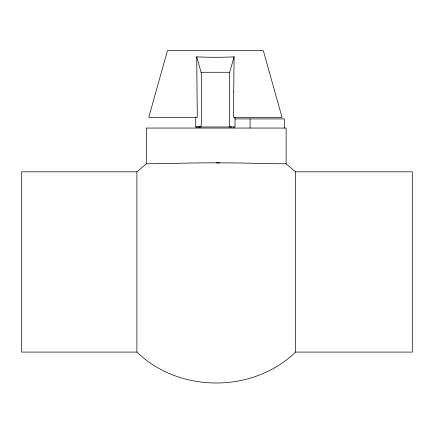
<?xml version="1.0" encoding="UTF-8"?>
<svg xmlns="http://www.w3.org/2000/svg" width="434" height="434" viewBox="0 0 434 434"><rect width="100%" height="100%" fill="white"/><g stroke="black" fill="none" stroke-linecap="round" stroke-linejoin="round"><path stroke-width="0.65" d="M235.038 116.865L235.038 126.978L229.857 126.945A14.506 0.483 -90 0 1 229.423 118.862L229.423 79.053A9.185 0.282 -89.9 0 1 229.678 72.277L234.11 56.724M285.827 163.607L295.521 171.815L412.3 171.815L412.3 352.093L295.521 352.093C253.071 393.296 179.345 393.296 136.894 352.093L21.7 352.093L21.7 171.815L136.894 171.815L146.589 163.607M216.208 162.821L201.333 162.896C183.289 163.065 165.11 163.705 147.207 163.748L146.345 163.819L146.345 128.057L286.125 128.057L286.125 163.862L285.263 163.786C267.344 163.737 249.143 163.076 231.083 162.907L216.208 162.821L219.837 162.972M195.745 116.865L195.745 126.978L199.629 126.95M195.745 126.978L200.926 126.945A14.506 0.483 -90 0 0 201.36 118.862L201.36 79.059A9.185 0.282 89.9 0 0 201.105 72.277L196.673 56.724M201.105 72.277L229.678 72.277M234.827 118.916L284.368 118.916L284.368 128.057M199.114 126.978L231.669 126.978M295.521 171.815L295.521 352.093M250.076 118.916L250.076 128.057M233.942 126.75L233.942 128.057M136.894 171.815L136.894 352.093M229.857 126.945A14.506 0.483 90 0 1 229.77 126.701M233.736 91.417L233.492 117.343L282.019 117.343L263.346 50.669L167.437 50.669L148.77 117.343L197.291 117.343L196.71 56.854L200.025 57.006A47.941 5.409 0 0 0 230.758 57.006L234.072 56.854L233.736 91.417"/></g></svg>
